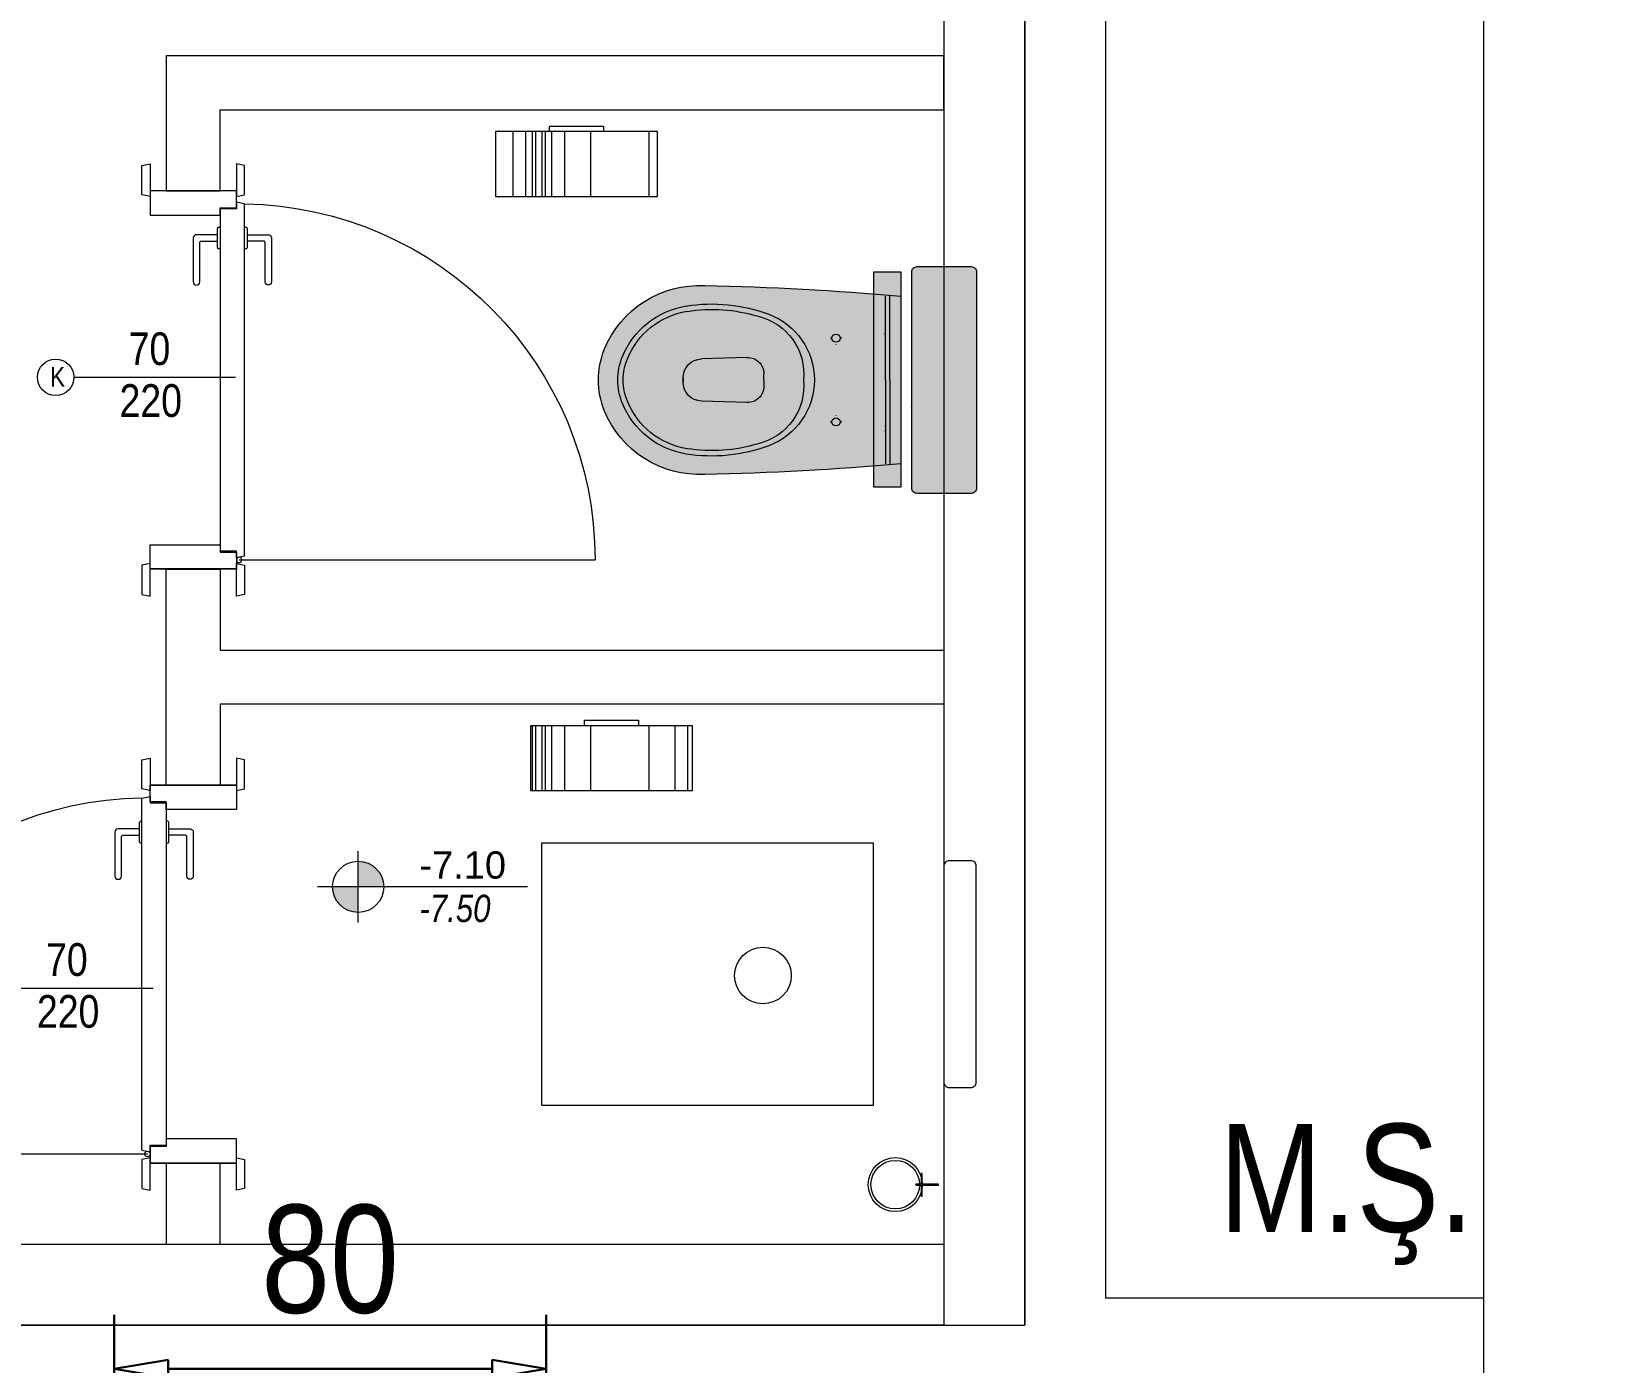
# Model space of a CAD drawing. Header units: metres. Extents: x -17822 to 152406, y -4219 to 19791.
# Drawn here: x 62201.1 to 62494.5, y 2638.1 to 2884.5 of the extents above; entities that cross this region are included whole.
import ezdxf
from ezdxf.enums import TextEntityAlignment as Align

# ---------------------------------------------------------------- set-up
doc = ezdxf.new("R2010")
doc.units = ezdxf.units.M
doc.header["$LTSCALE"] = 100
doc.header["$MEASUREMENT"] = 0
doc.linetypes.add('DOT2', pattern=[0.125, 0, -0.125])
doc.layers.get('0').update_dxf_attribs({"color": 9, "lineweight": 9})
for name, color, linetype, lineweight in [('00', 9, 'Continuous', 9), ('01', 9, 'Continuous', 9), ('05', 9, 'Continuous', 9), ('05S', 9, 'Continuous', 9), ('05V', 9, 'Continuous', 9), ('06D', 9, 'Continuous', 9), ('21', 9, 'Continuous', 9), ('E-DATA LIFT PRIZI', 7, 'Continuous', 30), ('Kapı', 9, 'Continuous', 9), ('KARA SIVA', 9, 'Continuous', 9), ('PLASTİK BOYA', 9, 'Continuous', 9), ('TEFRİŞ', 9, 'Continuous', 9)]:
    doc.layers.add(name, color=color, linetype=linetype, lineweight=lineweight)
doc.styles.add('Arial', font='arial.ttf', dxfattribs={"height": 2.5})
doc.styles.add('MuuM_TEXT-ITALIC', font='ARIALNI.TTF')
doc.styles.add('MuuM_TEXT-STANDART', font='ARIALN.TTF')
doc.dimstyles.new('rota-tek', dxfattribs={"dimscale": 20, "dimtxt": 1, "dimasz": 0.5, "dimexe": 0.5, "dimexo": 0.5, "dimgap": 0.5, "dimtad": 1, "dimdec": 1, "dimrnd": 0.5, "dimdsep": 46, "dimtxsty": 'MuuM_TEXT-STANDART', "dimblk": 'CLOSEDBLANK', "dimcen": 0, "dimdle": 0.15, "dimclrd": 256, "dimclre": 256, "dimclrt": 256, "dimadec": 0, "dimazin": 0, "dimtfac": 5, "dimtdec": 1, "dimtix": 1, "dimtmove": 2, "dimatfit": 3, "dimfxl": 3, "dimfxlon": 1, "dimtolj": 1, "dimlwd": -1, "dimlwe": -1, "dimarcsym": 0})

# ---------------------------------------------------------------- blocks, each defined once
blk = doc.blocks.new('_ClosedBlank')
at = {"color": 0, "linetype": 'ByBlock', "lineweight": -2}
for p, q in [((-1, 0.167), (0, 0)), ((-1, 0.167), (-1, -0.167)), ((0, 0), (-1, -0.167))]:
    blk.add_line(p, q, dxfattribs=at)
blk = doc.blocks.new('*D408')
at = {"layer": 'E-DATA LIFT PRIZI', "transparency": 16777216}
for p, q in [((62216.33, 2632.19), (62216.33, 2646.94)), ((62296.33, 2632.19), (62296.33, 2646.94)), ((62226.33, 2636.94), (62286.33, 2636.94))]:
    blk.add_line(p, q, dxfattribs=at)
at = {"layer": 'E-DATA LIFT PRIZI', "transparency": 16777216, "xscale": 10, "yscale": 10, "zscale": 10, "rotation": 180}
blk.add_blockref('_ClosedBlank', (62216.33, 2636.94), dxfattribs=at)
at = {"layer": 'E-DATA LIFT PRIZI', "transparency": 16777216, "xscale": 10, "yscale": 10, "zscale": 10}
blk.add_blockref('_ClosedBlank', (62296.33, 2636.94), dxfattribs=at)
at = {"layer": 'E-DATA LIFT PRIZI', "transparency": 16777216, "insert": (62256.33, 2657.15), "char_height": 20, "attachment_point": 5, "style": 'MuuM_TEXT-STANDART'}
blk.add_mtext('\\A1;80', dxfattribs=at)
blk = doc.blocks.new('1.bod.mimari.elk')
at = {"layer": '01'}
blk.add_lwpolyline([(6510, -5630), (6510, -5630), (6510, -5630), (6510, -6180), (6780, -6180), (6780, -5630), (6780, -5630), (6780, -5630), (6820, -5630), (6820, -6230), (6470, -6230), (6470, -5630), (6510, -5630)], dxfattribs=at)
blk = doc.blocks.new('dsfsdfsdfsdfsdfsdf')
at = {"layer": 'Kapı'}
for p, q in [((23771.45, -2062.35), (23755.45, -2062.35)), ((23771.45, -2065.62, 0.66), (23768.45, -2065.62, 0.66)), ((23772.95, -2064.72, 0.66), (23771.45, -2064.42, 0.66)), ((23771.45, -2064.42, 0.66), (23771.45, -2065.62, 0.66)), ((23771.95, -2064.01, 0.66), (23837.87, -2064.01, 0.66)), ((23772.95, -2064.72, 0.66), (23772.95, -2129.92, 0.66)), ((23768.45, -2129.02, 0.66), (23768.45, -2066.82, 0.66)), ((23771.45, -2129.02, 0.66), (23768.45, -2129.02, 0.66)), ((23771.45, -2130.22, 0.66), (23771.45, -2129.02, 0.66)), ((23772.95, -2129.92, 0.66), (23771.45, -2130.22, 0.66)), ((23771.45, -2132.35), (23755.45, -2132.35))]:
    blk.add_line(p, q, dxfattribs=at)
at = {"layer": 'Kapı', "elevation": 0.66}
for points in [[(23753.95, -2057.62), (23755.45, -2057.32), (23755.45, -2063.32), (23753.95, -2063.02), (23753.95, -2057.62)], [(23772.95, -2057.62), (23771.45, -2057.32), (23771.45, -2063.32), (23772.95, -2063.02), (23772.95, -2057.62)], [(23753.95, -2137.02), (23755.45, -2137.32), (23755.45, -2131.32), (23753.95, -2131.62), (23753.95, -2137.02)], [(23772.95, -2137.02), (23771.45, -2137.32), (23771.45, -2131.32), (23772.95, -2131.62), (23772.95, -2137.02)]]:
    blk.add_lwpolyline(points, dxfattribs=at)
for points in [[(23771.45, -2062.32), (23755.45, -2062.32), (23755.45, -2066.82), (23768.45, -2066.82), (23768.45, -2065.42), (23771.45, -2065.42)], [(23771.45, -2132.32), (23755.45, -2132.32), (23755.45, -2127.82), (23768.45, -2127.82), (23768.45, -2129.22), (23771.45, -2129.22)]]:
    blk.add_lwpolyline(points, close=True, dxfattribs=at)
for points in [[(23767.95, -2124.22), (23764.05, -2124.22, -0.414214), (23763.45, -2123.62), (23763.45, -2115.47, -1), (23764.65, -2115.47), (23764.65, -2122.77, 0.414214), (23764.9, -2123.02), (23767.95, -2123.02)], [(23773.45, -2124.22), (23777.35, -2124.22, 0.414214), (23777.95, -2123.62), (23777.95, -2115.47, 1), (23776.75, -2115.47), (23776.75, -2122.77, -0.414214), (23776.5, -2123.02), (23773.45, -2123.02)], [(23768.45, -2121.62), (23768.2, -2121.62, 0.414214), (23767.95, -2121.87), (23767.95, -2125.37, 0.414214), (23768.2, -2125.62), (23768.45, -2125.62)], [(23772.95, -2125.62), (23773.2, -2125.62, 0.414214), (23773.45, -2125.37), (23773.45, -2121.87, 0.414214), (23773.2, -2121.62), (23772.95, -2121.62)]]:
    blk.add_lwpolyline(points, format="xyb", dxfattribs=at)
at = {"layer": 'Kapı'}
blk.add_circle((23771.95, -2064.01, 0.66), 0.5, dxfattribs=at)
blk.add_arc((23771.95, -2064.01, 0.66), 65.92, 270.8676, 0, dxfattribs=at)
blk = doc.blocks.new('p-klozet üstü kağıt dispenser')
blk.add_hatch(color=255).paths.add_polyline_path([(0, 5.56), (0, 45.41), (-5, 45.41), (-5, 5.56)])
blk.add_lwpolyline([(0, 5.56), (0, 45.41), (-5, 45.41), (-5, 5.56)], close=True)
blk = doc.blocks.new('san-klo-06-p')
at = {"layer": '05S'}
h = blk.add_hatch(color=256, dxfattribs=at)
edge = h.paths.add_edge_path()
edge.add_line((-20, 2.02), (20, 2.02))
edge.add_arc((20, 3.02), 1, 270, 360)
edge.add_line((21, 3.02), (21, 13.02))
edge.add_arc((20, 13.02), 1, 0, 90)
edge.add_line((20, 14.02), (-20, 14.02))
edge.add_arc((-20, 13.02), 1, 90, 180)
edge.add_line((-21, 13.02), (-21, 3.02))
edge.add_arc((-20, 3.02), 1, 180, 270)
h = blk.add_hatch(color=256, dxfattribs=at)
edge = h.paths.add_edge_path()
edge.add_arc((482.45, -45.26), 500, 174.806, 178.9682)
edge.add_arc((1.5, -37.29), 19, 176.8871, 247.9757)
edge.add_arc((0, -41), 15, 247.9757, 270)
edge.add_arc((0, -41), 15, 270, 292.0243)
edge.add_arc((-1.5, -37.29), 19, 292.0243, 363.1129)
edge.add_arc((-482.45, -45.26), 500, 1.0318, 5.194)
edge.add_line((15.5, 0), (-15.5, 0))
for p, q in [((0, -2), (-15.5, -2)), ((0, -2.8), (-15.5, -2.8)), ((0, -2), (15.5, -2)), ((0, -2.8), (15.5, -2.8)), ((0, -25.35), (-1.16, -25.35)), ((0, -25.35), (1.16, -25.35)), ((-4.16, -28.43), (-3.91, -36.92)), ((4.16, -28.43), (3.91, -36.92)), ((0, -40.31), (-0.41, -40.31)), ((-0.41, -40.31), (0, -40.31)), ((0.41, -40.31), (0, -40.31)), ((0, -40.31), (0.41, -40.31))]:
    blk.add_line(p, q)
at = {"linetype": 'DOT2'}
for p, q in [((-7.75, -10.91), (-7.75, -12)), ((7.75, -10.91), (7.75, -12)), ((-6.49, -12), (-8.95, -12)), ((-7.75, -13.09), (-7.75, -12)), ((6.49, -12), (8.95, -12)), ((7.75, -13.09), (7.75, -12))]:
    blk.add_line(p, q, dxfattribs=at)
for points in [[(-20, 2.02), (20, 2.02, 0.414214), (21, 3.02), (21, 13.02, 0.414214), (20, 14.02), (-20, 14.02, 0.414214), (-21, 13.02), (-21, 3.02, 0.414214)], [(-15.5, 0, 0.018163), (-17.47, -36.26, 0.320529), (-5.63, -54.91, 0.096396), (0, -56, 0.096396), (5.62, -54.91, 0.320529), (17.47, -36.26, 0.018163), (15.5, 0)]]:
    blk.add_lwpolyline(points, format="xyb", close=True)
for points in [[(-9.5, 2.02), (-9.5, -2.98), (-8.5, -2.98), (-8.5, 2.02)], [(8.5, 2.02), (8.5, -2.98), (9.5, -2.98), (9.5, 2.02)]]:
    blk.add_lwpolyline(points, dxfattribs=at)
blk.add_lwpolyline([(-5, 0), (-5, 2), (5, 2), (5, 0)], close=True, dxfattribs=at)
for centre, radius, start, end in [((-7.75, -12), 0.75, 0, 180), ((7.75, -12), 0.75, 0, 180), ((-7.75, -12), 0.75, 180, 0), ((7.75, -12), 0.75, 180, 0), ((0, -29), 13, 90, 159.4201), ((0, -29), 13, 20.5799, 90), ((-1.09, -28.95), 11, 84.3176, 166.8067), ((1.09, -28.95), 11, 13.1933, 95.6824), ((15.92, -34.98), 30, 159.4201, 189.1281), ((-1.16, -28.35), 3, 90, 181.707), ((1.16, -28.35), 3, 358.293, 90), ((-15.92, -34.98), 30, 350.8719, 20.5799), ((15.92, -34.98), 29, 162.8727, 189.1281), ((-15.92, -34.98), 29, 350.8719, 17.1273), ((-0.41, -36.81), 3.5, 181.707, 270), ((0.41, -36.81), 3.5, 270, 358.293), ((1.5, -37.29), 15.4, 189.1281, 247.9757), ((1.5, -37.29), 14.4, 189.1281, 247.9757), ((-1.5, -37.29), 14.4, 292.0243, 350.8719), ((-1.5, -37.29), 15.4, 292.0243, 350.8719), ((0, -41), 11.4, 247.9757, 270), ((0, -41), 10.4, 247.9757, 270), ((0, -41), 10.4, 270, 292.0243), ((0, -41), 11.4, 270, 292.0243)]:
    blk.add_arc(centre, radius, start, end)
at = {"layer": '05', "rotation": 270}
blk.add_blockref('p-klozet üstü kağıt dispenser', (-25.41, -5.01), dxfattribs=at)
blk = doc.blocks.new('p-t.kağıtlığı')
at = {"layer": 'TEFRİŞ'}
h = blk.add_hatch(dxfattribs=at)
h.set_pattern_fill('CYL', color=256, scale=30, angle=-90, style=0)
h.set_pattern_definition([(270, (-14.4, 13), (30, 7e-15), []), (270, (-13.8, 13), (30, 7e-15), []), (270, (-12.6, 13), (30, 7e-15), []), (270, (-10.2, 13), (30, 7e-15), []), (270, (-5.4, 13), (30, 7e-15), []), (270, (5.4, 13), (30, 7e-15), []), (270, (10.2, 13), (30, 7e-15), []), (270, (12.6, 13), (30, 7e-15), []), (270, (13.8, 13), (30, 7e-15), []), (270, (14.4, 13), (30, 7e-15), [])])
h.paths.add_polyline_path([(-15, 1), (15, 1), (15, 13), (-15, 13)])
for points in [[(-15, 1), (15, 1), (15, 13), (-15, 13)], [(5, 1), (5, 0), (-5, 0), (-5, 1)]]:
    blk.add_lwpolyline(points, close=True, dxfattribs=at)
blk = doc.blocks.new('fgvdfgdffffffffffffffffffffffffffffffff')
at = {"layer": 'Kapı'}
blk.add_lwpolyline([(23435.64, -2228), (23465.62, -2228)], dxfattribs=at)
blk.add_circle((23432.28, -2228), 3.36, dxfattribs=at)
at = {"layer": 'Kapı', "attachment_point": 1, "style": 'MuuM_TEXT-STANDART'}
for s, insert, char_height, width in [('70', (23445.81, -2219.68), 6.048, 88.7957), ('K', (23431.25, -2226.1), 3.63, 53.2774), ('220', (23444.12, -2229.28), 6.048, 88.7957)]:
    blk.add_mtext(s, dxfattribs=dict(at, insert=insert, char_height=char_height, width=width))
blk = doc.blocks.new('0_elevationtarget-p-bk')
h = blk.add_hatch(color=250)
h.paths.add_polyline_path([(1.88, 0, 0.414214), (0, 1.88), (0, 0)])
h.paths.add_polyline_path([(0, 0), (-1.88, 0, 0.414214), (0, -1.88)])
blk.add_line((0, -2.62), (0, 2.62))
blk.add_lwpolyline([(12.45, 0), (-3, 0)])
blk.add_circle((0, 0), 1.88)
at = {"style": 'Arial'}
blk.add_attdef('BITMISKOT', text='', height=2, dxfattribs=at).set_placement((4.5, 0), align=Align.BOTTOM_LEFT)
at = {"style": 'MuuM_TEXT-ITALIC'}
blk.add_attdef('FINISHINGFLOORLEVEL', text='', height=2, dxfattribs=at).set_placement((4.5, -0.59), align=Align.TOP_LEFT)
blk = doc.blocks.new('RREERGERGBBBB')
at = {"layer": 'TEFRİŞ'}
blk.add_hatch(color=256, dxfattribs=at).paths.add_polyline_path([(-24564.21, -5806.63), (-24567.21, -5806.63), (-24567.21, -5804.63), (-24567.41, -5804.63), (-24567.41, -5806.63), (-24568.41, -5806.63), (-24568.41, -5806.83), (-24567.41, -5806.83), (-24567.41, -5808.83), (-24567.21, -5808.83), (-24567.21, -5806.83), (-24564.21, -5806.83)])
for points in [[(-24564.21, -5806.63), (-24567.21, -5806.63), (-24567.21, -5804.63), (-24567.41, -5804.63), (-24567.41, -5806.63), (-24568.41, -5806.63), (-24568.41, -5806.83), (-24567.41, -5806.83), (-24567.41, -5808.83), (-24567.21, -5808.83), (-24567.21, -5806.83), (-24564.21, -5806.83), (-24564.21, -5806.63)], [(-24567.21, -5806.71), (-24564.21, -5806.71)]]:
    blk.add_lwpolyline(points, dxfattribs=at)
for radius in [5, 4.5]:
    blk.add_circle((-24572.21, -5806.71), radius, dxfattribs=at)
blk = doc.blocks.new('TTTTTTTTTTTTTTTTTTTTTTTTTTTTTTTTTTTTTTTTTTT')
at = {"layer": 'TEFRİŞ'}
blk.add_lwpolyline([(45312.13, 986.76), (45352.13, 986.76, 0.414214), (45353.13, 987.76), (45353.13, 991.76, 0.414214), (45352.13, 992.76), (45312.13, 992.76, 0.414214), (45311.13, 991.76), (45311.13, 987.76, 0.414214)], format="xyb", close=True, dxfattribs=at)
blk = doc.blocks.new('tummmd')
at = {"layer": 'TEFRİŞ'}
blk.add_lwpolyline([(34554.68, 678.74), (34554.68, 630.24), (34616.18, 630.24), (34616.18, 678.74)], close=True, dxfattribs=at)
blk.add_circle((34595.68, 654.23), 5.25, dxfattribs=at)
blk = doc.blocks.new('vummok')
blk.add_blockref('tummmd', (15499.22, -1614.18))
at = {"rotation": 270}
blk.add_blockref('TTTTTTTTTTTTTTTTTTTTTTTTTTTTTTTTTTTTTTTTTTT', (49141.65, 44372.44), dxfattribs=at)
at = {"layer": 'KARA SIVA'}
blk.add_blockref('RREERGERGBBBB', (74691.62, 4808.04), dxfattribs=at)
blk = doc.blocks.new('1.bod.mimari1.elk')
at = {"layer": '00'}
for points in [[(6095, -5595), (6075, -5595), (6075, -5985), (6385, -5985)], [(6385, -5595), (6385, -5595), (6385, -5985)], [(6470, -5980), (6400, -5980), (6400, -5595), (6400, -5595)], [(6370, -5750), (6226, -5750), (6226, -5775), (6236, -5775), (6236, -5760), (6370, -5760), (6370, -5750)], [(6370, -5870), (6236, -5870), (6236, -5885), (6226, -5885), (6226, -5845), (6236, -5845), (6236, -5860), (6370, -5860), (6370, -5870)], [(6370, -5985), (6075, -5985), (6075, -5970), (6370, -5970), (6370, -5985)]]:
    blk.add_lwpolyline(points, dxfattribs=at)
for points in [[(6385, -5595), (6370, -5595), (6370, -5985), (6385, -5985)], [(6236, -5955), (6226, -5955), (6226, -5970), (6236, -5970)]]:
    blk.add_lwpolyline(points, close=True, dxfattribs=at)
at = {"layer": '05', "rotation": 180}
for p in [(6302, -5763), (6308.44, -5873)]:
    blk.add_blockref('p-t.kağıtlığı', p, dxfattribs=at)
at = {"layer": '05V', "extrusion": (0, 0, -1), "zscale": -1, "rotation": 90}
blk.add_blockref('san-klo-06-p', (-6362.03, -5810), dxfattribs=at)
at = {"layer": '21', "xscale": 2.52, "yscale": 2.52, "zscale": 2.52}
blk.add_blockref('0_elevationtarget-p-bk', (6261.54, -5903.83), dxfattribs=at).add_auto_attribs({'BITMISKOT': '-7.10', 'FINISHINGFLOORLEVEL': '-7.50'})
at = {"layer": 'KARA SIVA', "xscale": -1, "rotation": 180}
blk.add_blockref('dsfsdfsdfsdfsdfsdf', (-17532.45, -7907.32, -0.66), dxfattribs=at)
at = {"layer": 'KARA SIVA'}
for p in [(-17226.77, -3581.5), (-17242.07, -3694.6)]:
    blk.add_blockref('fgvdfgdffffffffffffffffffffffffffffffff', p, dxfattribs=at)
at = {"layer": 'KARA SIVA', "rotation": 180}
blk.add_blockref('dsfsdfsdfsdfsdfsdf', (29994.45, -8017.32, -0.66), dxfattribs=at)
at = {"layer": 'PLASTİK BOYA'}
blk.add_blockref('vummok', (-43758.4, -4960.31), dxfattribs=at)
at = {"layer": '21', "style": 'MuuM_TEXT-STANDART'}
blk.add_text('M.Ş.', height=20, dxfattribs=at).set_placement((6421, -5967.72))

msp = doc.modelspace()

# ---------------------------------------------------------------- block references
at = {"layer": '06D'}
for name in ['1.bod.mimari.elk', '1.bod.mimari1.elk']:
    msp.add_blockref(name, (56000, 8630), dxfattribs=at)

# ---------------------------------------------------------------- dimensions: what is measured, and where the dimension line sits
at = {"layer": 'E-DATA LIFT PRIZI', "color": 1}
dim = msp.add_linear_dim(base=(62296.33, 2636.94), p1=(62216.33, 2622.19), p2=(62296.33, 2622.19), dimstyle='rota-tek', dxfattribs=at)
dim.commit()
dim.dimension.update_dxf_attribs({"geometry": '*D408', "text_midpoint": (62256.33, 2657.15)})

doc.saveas('drawing.dxf')
